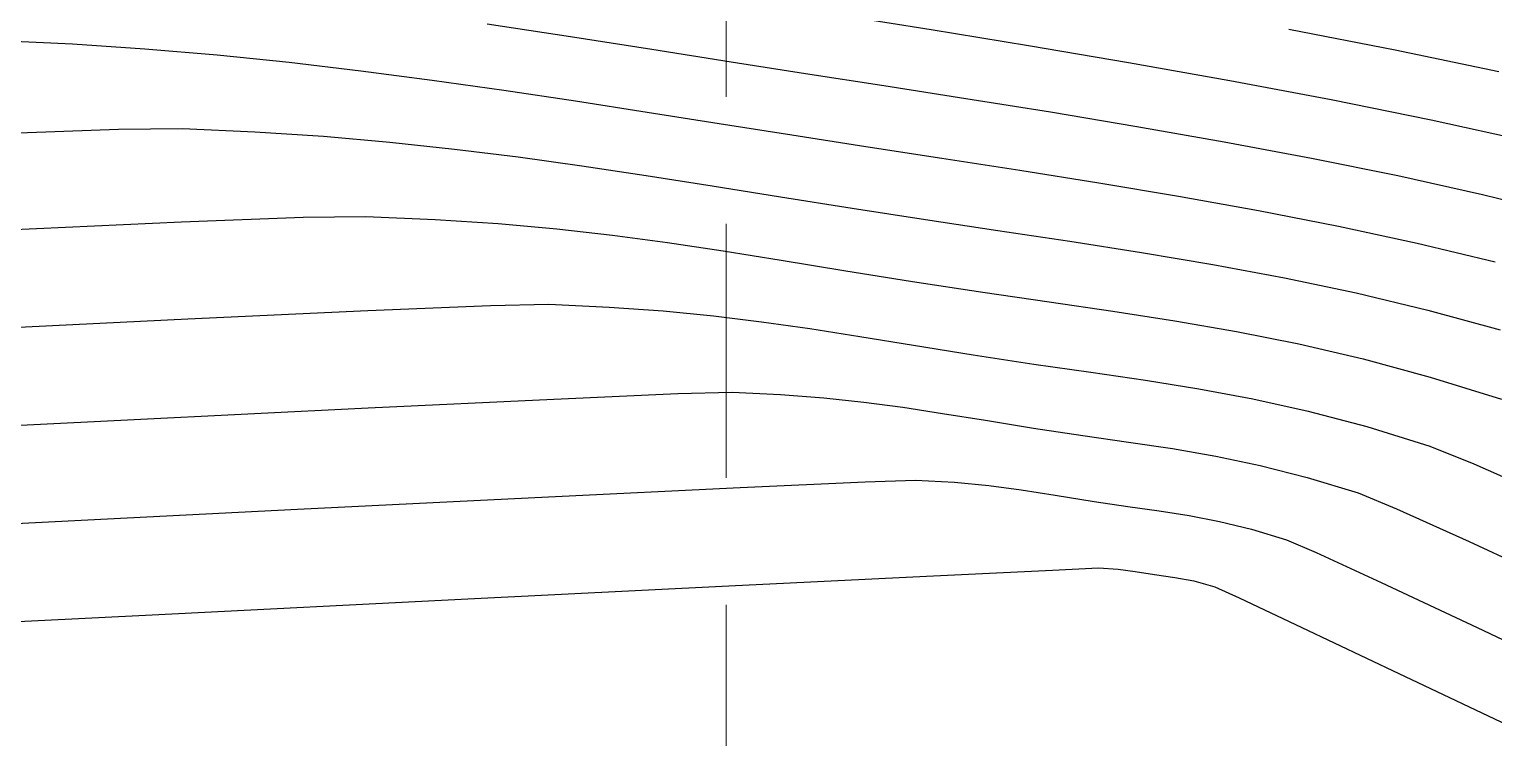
# Model space of a CAD drawing. Header units: inches. Extents: x 2547543 to 2548696, y 7125653 to 7126375.
# Drawn here: x 2548576.61 to 2548599.67, y 7125838.28 to 7125849.44 of the extents above; entities that cross this region are included whole.
import ezdxf

# ---------------------------------------------------------------- set-up
doc = ezdxf.new("R2010")
doc.units = ezdxf.units.IN
doc.header["$MEASUREMENT"] = 0
doc.linetypes.add('HIDDEN', pattern=[0.375, 0.25, -0.125])
for name, color, linetype in [('CONT-MJR', 6, 'Continuous'), ('CONT-MNR', 14, 'Continuous'), ('GRID', 254, 'HIDDEN')]:
    doc.layers.add(name, color=color, linetype=linetype)

msp = doc.modelspace()

# ---------------------------------------------------------------- linework, layer by layer
at = {"layer": 'CONT-MJR', "color": 35, "extrusion": (-0.1506591750528181, -0.9885857640955611, 0), "elevation": -7428480.937057748}
msp.add_lwpolyline([(1445919.070019429, 560), (1445920.3957631, 560)], dxfattribs=at)
at = {"layer": 'CONT-MJR', "color": 35, "extrusion": (-0.1546218903777145, -0.98797371980029, 0), "elevation": -7434218.918974884}
msp.add_lwpolyline([(1416122.836434022, 560), (1416124.135920828, 560)], dxfattribs=at)
at = {"layer": 'CONT-MJR', "color": 35, "extrusion": (-0.1568536213264138, -0.9876218615830605, 0), "elevation": -7437399.389577683}
msp.add_lwpolyline([(1399324.416813741, 560), (1399325.682234669, 560)], dxfattribs=at)
at = {"layer": 'CONT-MJR', "color": 35, "extrusion": (-0.155353541313913, -0.9878589358816502, 0), "elevation": -7435265.659801565}
msp.add_lwpolyline([(1410619.230418901, 560), (1410620.411770095, 560)], dxfattribs=at)
at = {"layer": 'CONT-MJR', "color": 35}
for points, elevation in [([(2548588.829764043, 7125848.746270776), (2548590.066037331, 7125848.554114361)], 560), ([(2548592.69069559, 7125848.137891542), (2548594.051238971, 7125847.910814127)], 560), ([(2548594.051238971, 7125847.910814127), (2548595.425364126, 7125847.669085365)], 560), ([(2548596.799150259, 7125847.411199749), (2548598.158676575, 7125847.135651777)], 560), ([(2548581.944920624, 7125843.478398532), (2548584.871168161, 7125843.617496946)], 555), ([(2548584.871168161, 7125843.617496946), (2548586.820130425, 7125843.70197352)], 555), ([(2548587.676576754, 7125843.725318536), (2548588.439627242, 7125843.689042555)], 555), ([(2548589.750080768, 7125843.569610487), (2548590.362854554, 7125843.487616887)], 555), ([(2548590.990906855, 7125843.391546571), (2548591.666923043, 7125843.281980781)], 555), ([(2548591.666923043, 7125843.281980781), (2548592.423588494, 7125843.159500762)], 555), ([(2548592.423588494, 7125843.159500762), (2548593.197298047, 7125843.042506975)], 555), ([(2548593.197298047, 7125843.042506975), (2548593.918025851, 7125842.939533042)], 555), ([(2548595.292753558, 7125842.718768694), (2548595.992862133, 7125842.572540255)], 555), ([(2548596.732206305, 7125842.383455626), (2548597.533840409, 7125842.137295794)], 555)]:
    msp.add_lwpolyline(points, dxfattribs=dict(at, elevation=elevation))
at = {"layer": 'CONT-MJR', "color": 35, "extrusion": (-0.1547322973221469, -0.9879564343458729, 0), "elevation": -7434377.125061882}
msp.add_lwpolyline([(1415297.037103741, 560.0000000000009), (1415298.344466498, 560.0000000000009)], dxfattribs=at)
at = {"layer": 'CONT-MJR', "color": 35, "extrusion": (-0.1584563352662911, -0.9873659857489404, 0), "elevation": -7439660.728820615}
msp.add_lwpolyline([(1387256.602628809, 560), (1387257.952726778, 560)], dxfattribs=at)
at = {"layer": 'CONT-MJR', "color": 35, "extrusion": (-0.1844963619591469, -0.9828331966431738, 0), "elevation": -7473726.227484885}
msp.add_lwpolyline([(1190151.218039476, 560), (1190152.615821051, 560)], dxfattribs=at)
at = {"layer": 'CONT-MJR', "color": 35, "extrusion": (-0.2161345549714727, -0.9763635870654351, 0), "elevation": -7508257.799071603}
msp.add_lwpolyline([(948216.6407349829, 560), (948218.0043107276, 560)], dxfattribs=at)
at = {"layer": 'CONT-MJR', "color": 35, "extrusion": (-0.2376241423644335, -0.971357177852497, 0), "elevation": -7527351.245267646}
msp.add_lwpolyline([(782327.1639066432, 560), (782328.4911674364, 560)], dxfattribs=at)
at = {"layer": 'CONT-MJR', "color": 35, "extrusion": (0.02724788154990173, -0.9996287075464783, 0), "elevation": -7053754.33818745}
msp.add_lwpolyline([(2741804.694211453, 555), (2741805.550975892, 555)], dxfattribs=at)
at = {"layer": 'CONT-MJR', "color": 35, "extrusion": (-0.07635808229253915, -0.9970804597767453, 0), "elevation": -7299644.827570639}
msp.add_lwpolyline([(1997031.974353546, 555), (1997032.656618326, 555)], dxfattribs=at)
at = {"layer": 'CONT-MJR', "color": 35, "extrusion": (-0.106246529072051, -0.9943398187039187, 0), "elevation": -7356288.818093665}
msp.add_lwpolyline([(1777067.490296582, 555.0000000000009), (1777068.124064469, 555.0000000000009)], dxfattribs=at)
at = {"layer": 'CONT-MJR', "color": 35, "extrusion": (0.05038939683954863, -0.9987296474452666, 0), "elevation": -6988369.641847954}
msp.add_lwpolyline([(2904402.968367762, 555), (2904407.509262389, 555)], dxfattribs=at)
at = {"layer": 'CONT-MJR', "color": 35, "extrusion": (0.04935782540996506, -0.9987811597496219, 0), "elevation": -6991365.750868783}
msp.add_lwpolyline([(2897187.976045186, 555.0000000000005), (2897191.768970301, 555.0000000000005)], dxfattribs=at)
at = {"layer": 'CONT-MJR', "color": 35, "extrusion": (-0.1512067006105431, -0.9885021667606367, 0), "elevation": -7429275.667481531}
msp.add_lwpolyline([(1441811.813037329, 555.0000000000009), (1441812.448394864, 555.0000000000009)], dxfattribs=at)
at = {"layer": 'CONT-MJR', "color": 35, "extrusion": (-0.1477145727331858, -0.9890300324066265, 0), "elevation": -7424137.135082481}
msp.add_lwpolyline([(1468045.080159527, 555.0000000000009), (1468045.77862203, 555.0000000000009)], dxfattribs=at)
at = {"layer": 'CONT-MJR', "color": 35, "extrusion": (-0.1694489522352751, -0.9855389655342743, 0), "elevation": -7454652.463644087}
msp.add_lwpolyline([(1304272.691934409, 555.0000000000009), (1304273.385897143, 555.0000000000009)], dxfattribs=at)
at = {"layer": 'CONT-MJR', "color": 35, "extrusion": (-0.2477718459437055, -0.9688184104142781, 0), "elevation": -7535117.807707025}
msp.add_lwpolyline([(703543.5504903484, 555.0000000000005), (703544.313630441, 555.0000000000005)], dxfattribs=at)
at = {"layer": 'CONT-MJR', "color": 35, "extrusion": (0.3807094529549759, 0.9246947130976381, 0), "elevation": 7559503.723636581}
msp.add_lwpolyline([(356200.7965774932, 555.0000000000009), (356200.1445182119, 555.0000000000009)], dxfattribs=at)
at = {"layer": 'CONT-MJR', "color": 35, "extrusion": (-0.4114754870160329, -0.9114208268329831, 0), "elevation": -7543326.365946021}
msp.add_lwpolyline([(-609263.8405925953, 555), (-609262.5822259411, 555)], dxfattribs=at)
at = {"layer": 'CONT-MJR', "color": 35, "extrusion": (0.421314380907497, 0.9069146555440224, 0), "elevation": 7536291.502073312}
msp.add_lwpolyline([(690857.4042844744, 555.0000000000009), (690855.6104745436, 555.0000000000009)], dxfattribs=at)
at = {"layer": 'CONT-MNR', "color": 35}
for points, elevation in [([(2548589.349442921, 7125849.667874838), (2548590.813124187, 7125849.434807409)], 561), ([(2548596.444299335, 7125849.440659753), (2548598.115763869, 7125849.115447382)], 562), ([(2548577.288084927, 7125849.210453891), (2548578.430938139, 7125849.134219434)], 559), ([(2548592.34327331, 7125849.184872123), (2548593.917613989, 7125848.917956192)], 561), ([(2548593.917613989, 7125848.917956192), (2548595.513869928, 7125848.633946826)], 561), ([(2548582.953746608, 7125848.640146411), (2548584.080099292, 7125848.48126019)], 559), ([(2548597.109764826, 7125848.332731234), (2548598.683022384, 7125848.01419663)], 561), ([(2548578.011455126, 7125847.867575449), (2548579.022082146, 7125847.878586005)], 558), ([(2548579.022082146, 7125847.878586005), (2548580.159491877, 7125847.827297327)], 558), ([(2548580.159491877, 7125847.827297327), (2548581.243763739, 7125847.75522967)], 558), ([(2548582.287915346, 7125847.66397498), (2548583.304964309, 7125847.55512521)], 558), ([(2548586.32367145, 7125847.1389249), (2548587.362485955, 7125846.975614294)], 558), ([(2548588.439285875, 7125846.802668353), (2548589.567088823, 7125846.621679024)], 558), ([(2548579.006740187, 7125846.407726333), (2548580.919026671, 7125846.48003153)], 557), ([(2548581.906913682, 7125846.494163516), (2548582.998717372, 7125846.445492227)], 557), ([(2548582.998717372, 7125846.445492227), (2548583.991699337, 7125846.379315932)], 557), ([(2548583.991699337, 7125846.379315932), (2548584.913760652, 7125846.296130797)], 557), ([(2548584.913760652, 7125846.296130797), (2548585.7928024, 7125846.196432988)], 557), ([(2548591.860361541, 7125846.272110171), (2548592.994152604, 7125846.101624077)], 558), ([(2548592.994152604, 7125846.101624077), (2548594.122638502, 7125845.924896356)], 558), ([(2548596.373469905, 7125845.525394469), (2548597.500702959, 7125845.288959526)], 558), ([(2548592.668185737, 7125845.146895727), (2548593.670782086, 7125845.001312611)], 557), ([(2548581.938954174, 7125845.01261164), (2548583.869578548, 7125845.091002526)], 556), ([(2548583.869578548, 7125845.091002526), (2548584.791745218, 7125845.109741027)], 556), ([(2548584.791745218, 7125845.109741027), (2548585.738557689, 7125845.066310738)], 556), ([(2548588.140755353, 7125844.835478243), (2548588.898112972, 7125844.726846607)], 556), ([(2548594.648966725, 7125844.850309039), (2548595.620365283, 7125844.682430257)], 557), ([(2548595.620365283, 7125844.682430257), (2548596.602603394, 7125844.486221511)], 557), ([(2548596.602603394, 7125844.486221511), (2548597.613306688, 7125844.250228047)], 557), ([(2548595.026711737, 7125843.779911363), (2548595.873737711, 7125843.622027364)], 556), ([(2548598.670100798, 7125843.962995111), (2548599.790611355, 7125843.613067951)], 557), ([(2548595.873737711, 7125843.622027364), (2548596.747510319, 7125843.427546997)], 556), ([(2548599.357375235, 7125842.598924497), (2548600.533601196, 7125842.078890922)], 556), ([(2548589.770682303, 7125842.312944513), (2548590.561408289, 7125842.340896044)], 554), ([(2548591.717443489, 7125842.257272337), (2548592.227139388, 7125842.189235811)], 554), ([(2548592.762185424, 7125842.104976951), (2548593.37575505, 7125842.005441341)], 554), ([(2548593.37575505, 7125842.005441341), (2548593.9074901, 7125841.925555052)], 554), ([(2548593.9074901, 7125841.925555052), (2548594.399571755, 7125841.855069838)], 554), ([(2548594.873704541, 7125841.780599199), (2548595.351592982, 7125841.688756633)], 554), ([(2548596.875674227, 7125841.197489885), (2548597.896762821, 7125840.727492292)], 554), ([(2548592.72123418, 7125840.923915507), (2548593.446239825, 7125840.956473554)], 553), ([(2548593.446239825, 7125840.956473554), (2548593.754063444, 7125840.936200108)], 553), ([(2548593.754063444, 7125840.936200108), (2548594.022250211, 7125840.900712414)], 553), ([(2548595.277069464, 7125840.661523637), (2548595.658150899, 7125840.486852795)], 553), ([(2548597.896762821, 7125840.727492292), (2548599.407564279, 7125840.019107297)], 554), ([(2548595.658150899, 7125840.486852795), (2548596.647171182, 7125840.020712639)], 553), ([(2548598.176702178, 7125839.295415688), (2548600.179315755, 7125838.34327446)], 553)]:
    msp.add_lwpolyline(points, dxfattribs=dict(at, elevation=elevation))
at = {"layer": 'CONT-MNR', "color": 35, "extrusion": (-0.1612041585173809, -0.9869210805716448, 0), "elevation": -7443494.461625785}
msp.add_lwpolyline([(1366541.437363806, 561), (1366542.98779084, 561)], dxfattribs=at)
at = {"layer": 'CONT-MNR', "color": 35, "extrusion": (-0.04561898343422117, -0.9989589122433556, 0), "elevation": -7234694.081171174}
msp.add_lwpolyline([(2220848.846353302, 559), (2220849.998386985, 559)], dxfattribs=at)
at = {"layer": 'CONT-MNR', "color": 35, "extrusion": (-0.08550788553248324, -0.996337493779976, 0), "elevation": -7317674.220185617}
msp.add_lwpolyline([(1929927.954492029, 559), (1929929.095101962, 559)], dxfattribs=at)
at = {"layer": 'CONT-MNR', "color": 35, "extrusion": (-0.2031305712526374, -0.97915165884687, 0), "elevation": -7494985.173231318}
msp.add_lwpolyline([(1047986.271303272, 562.0000000000009), (1047987.940693518, 562.0000000000009)], dxfattribs=at)
at = {"layer": 'CONT-MNR', "color": 35, "extrusion": (-0.1023646495667953, -0.9947469419500958, 0), "elevation": -7349300.992350699}
msp.add_lwpolyline([(1805756.691451901, 559.0000000000009), (1805757.828999509, 559.0000000000009)], dxfattribs=at)
at = {"layer": 'CONT-MNR', "color": 35, "extrusion": (-0.1170471352574086, -0.9931263606047491, 0), "elevation": -7375172.474164388}
msp.add_lwpolyline([(1697002.471856742, 559.0000000000005), (1697003.607937651, 559.0000000000005)], dxfattribs=at)
at = {"layer": 'CONT-MNR', "color": 35, "extrusion": (-0.1294977633983772, -0.9915797140294964, 0), "elevation": -7395882.74915927}
msp.add_lwpolyline([(1604340.559143785, 559), (1604341.695242183, 559)], dxfattribs=at)
at = {"layer": 'CONT-MNR', "color": 35, "extrusion": (-0.1854693057890144, -0.9826500580624525, 0), "elevation": -7474901.814586554}
msp.add_lwpolyline([(1182751.330386277, 561.0000000000009), (1182752.954458738, 561.0000000000009)], dxfattribs=at)
at = {"layer": 'CONT-MNR', "color": 35, "extrusion": (-0.1475744894581952, -0.9890509441182254, 0), "elevation": -7423933.162495754}
msp.add_lwpolyline([(1469086.039008455, 559.0000000000005), (1469087.179226339, 559.0000000000005)], dxfattribs=at)
at = {"layer": 'CONT-MNR', "color": 35, "extrusion": (-0.1531796310031426, -0.9881983609811045, 0), "elevation": -7432142.965215675}
msp.add_lwpolyline([(1426972.910032476, 559.0000000000009), (1426974.054210449, 559.0000000000009)], dxfattribs=at)
at = {"layer": 'CONT-MNR', "color": 35, "extrusion": (0.1565066170954185, 0.9876769101307109, 0), "elevation": 7436906.296947658}
msp.add_lwpolyline([(-1401937.494047041, 559.0000000000005), (-1401938.643386813, 559.0000000000005)], dxfattribs=at)
at = {"layer": 'CONT-MNR', "color": 35, "extrusion": (-0.1575791967646831, -0.9875063527628556, 0), "elevation": -7438424.494185846}
msp.add_lwpolyline([(1393860.923369694, 559.0000000000009), (1393862.079046556, 559.0000000000009)], dxfattribs=at)
at = {"layer": 'CONT-MNR', "color": 35, "extrusion": (0.2146976587448189, 0.9766805595124198, 0), "elevation": 7506855.395831068}
msp.add_lwpolyline([(-959263.9024874861, 561.0000000000009), (-959265.4673224818, 561.0000000000009)], dxfattribs=at)
at = {"layer": 'CONT-MNR', "color": 35, "extrusion": (0.03623349959096213, -0.9993433511598463, 0), "elevation": -7028824.787502499}
msp.add_lwpolyline([(2805097.035883749, 558.0000000000009), (2805098.896454917, 558.0000000000009)], dxfattribs=at)
at = {"layer": 'CONT-MNR', "color": 35, "extrusion": (-0.08706414697783205, -0.9962027074401186, 0), "elevation": -7320678.878557884}
msp.add_lwpolyline([(1918497.678865572, 558), (1918498.72699724, 558)], dxfattribs=at)
at = {"layer": 'CONT-MNR', "color": 35, "extrusion": (-0.1543973122563148, -0.9880088410373797, 0), "elevation": -7433895.83450718}
msp.add_lwpolyline([(1417816.339588754, 559.0000000000009), (1417817.518413898, 559.0000000000009)], dxfattribs=at)
at = {"layer": 'CONT-MNR', "color": 35, "extrusion": (-0.123530491188438, -0.9923407770250818, 0), "elevation": -7386096.84731213}
msp.add_lwpolyline([(1648803.688542886, 558.0000000000005), (1648804.699248032, 558.0000000000005)], dxfattribs=at)
at = {"layer": 'CONT-MNR', "color": 35, "extrusion": (-0.1513067370085014, -0.9884868594654358, 0), "elevation": -7429425.512482799}
msp.add_lwpolyline([(1441058.759486983, 559), (1441059.972761961, 559)], dxfattribs=at)
at = {"layer": 'CONT-MNR', "color": 35, "extrusion": (-0.1376767979069954, -0.9904772078741017, 0), "elevation": -7408870.393184533}
msp.add_lwpolyline([(1543250.812774829, 558), (1543251.82430392, 558)], dxfattribs=at)
at = {"layer": 'CONT-MNR', "color": 35, "extrusion": (-0.148346477521856, -0.9889354491607921, 0), "elevation": -7425076.644760881}
msp.add_lwpolyline([(1463292.013116404, 558.0000000000009), (1463293.038306374, 558.0000000000009)], dxfattribs=at)
at = {"layer": 'CONT-MNR', "color": 35, "extrusion": (-0.1521636728372233, -0.9883553089191592, 0), "elevation": -7430672.082285902}
msp.add_lwpolyline([(1434618.310270682, 559.0000000000009), (1434619.550864058, 559.0000000000009)], dxfattribs=at)
at = {"layer": 'CONT-MNR', "color": 35, "extrusion": (-0.1567245922005853, -0.9876423452847495, 0), "elevation": -7437215.535890091}
msp.add_lwpolyline([(1400302.082730551, 559), (1400303.343522677, 559)], dxfattribs=at)
at = {"layer": 'CONT-MNR', "color": 35, "extrusion": (-0.1585787102080358, -0.9873463387630279, 0), "elevation": -7439830.618753895}
msp.add_lwpolyline([(1386330.778835483, 558), (1386331.869435486, 558)], dxfattribs=at)
at = {"layer": 'CONT-MNR', "color": 35, "extrusion": (0.1648813727955062, 0.986313405011343, 0), "elevation": 7448534.02839762}
msp.add_lwpolyline([(-1338792.444320089, 559.0000000000009), (-1338793.718256244, 559.0000000000009)], dxfattribs=at)
at = {"layer": 'CONT-MNR', "color": 35, "extrusion": (-0.1766418999318044, -0.9842751846859101, 0), "elevation": -7463982.799794419}
msp.add_lwpolyline([(1249795.405901558, 559), (1249796.686044458, 559)], dxfattribs=at)
at = {"layer": 'CONT-MNR', "color": 35, "extrusion": (-0.153150368175942, -0.988202896538749, 0), "elevation": -7432099.702363092}
msp.add_lwpolyline([(1427197.558610176, 558.0000000000009), (1427198.724092204, 558.0000000000009)], dxfattribs=at)
at = {"layer": 'CONT-MNR', "color": 35, "extrusion": (-0.1921189557417199, -0.9813716456290711, 0), "elevation": -7482737.387929192}
msp.add_lwpolyline([(1132109.612785463, 559), (1132110.892371484, 559)], dxfattribs=at)
at = {"layer": 'CONT-MNR', "color": 35, "extrusion": (0.04531201735640555, -0.9989728830569391, 0), "elevation": -7003046.073959727}
msp.add_lwpolyline([(2868845.052494005, 557.0000000000009), (2868847.79416761, 557.0000000000009)], dxfattribs=at)
at = {"layer": 'CONT-MNR', "color": 35, "extrusion": (0.01430380161719819, -0.9998976953965321, 0), "elevation": -7088663.077261887}
msp.add_lwpolyline([(2650246.881871325, 557.0000000000009), (2650247.869859413, 557.0000000000009)], dxfattribs=at)
at = {"layer": 'CONT-MNR', "color": 35, "extrusion": (-0.1482081510928148, -0.988956189095174, 0), "elevation": -7424871.860858509}
msp.add_lwpolyline([(1464336.038533317, 558.0000000000009), (1464337.192821056, 558.0000000000009)], dxfattribs=at)
at = {"layer": 'CONT-MNR', "color": 35, "extrusion": (0.2115247147099205, 0.9773726490274255, 0), "elevation": 7503698.616032217}
msp.add_lwpolyline([(-983636.6041866448, 559.0000000000009), (-983637.8766899807, 559.0000000000009)], dxfattribs=at)
at = {"layer": 'CONT-MNR', "color": 35, "extrusion": (-0.1327549840531071, -0.9911488859949646, 0), "elevation": -7401111.985647473}
msp.add_lwpolyline([(1580036.371226338, 557.0000000000009), (1580037.242864565, 557.0000000000009)], dxfattribs=at)
at = {"layer": 'CONT-MNR', "color": 35, "extrusion": (-0.1480412317203767, -0.9889811897658689, 0), "elevation": -7424623.64280539}
msp.add_lwpolyline([(1465585.233150549, 557.0000000000005), (1465586.119624284, 557.0000000000005)], dxfattribs=at)
at = {"layer": 'CONT-MNR', "color": 35, "extrusion": (-0.2351685037764039, -0.9719546156233673, 0), "elevation": -7525349.068529804}
msp.add_lwpolyline([(801347.4836052866, 559), (801348.7428147432, 559)], dxfattribs=at)
at = {"layer": 'CONT-MNR', "color": 35, "extrusion": (-0.1574410381781525, -0.987528389210855, 0), "elevation": -7438227.439409994}
msp.add_lwpolyline([(1394901.957468139, 557.0000000000009), (1394902.886443475, 557.0000000000009)], dxfattribs=at)
at = {"layer": 'CONT-MNR', "color": 35, "extrusion": (-0.1662701639108888, -0.9860802363870023, 0), "elevation": -7450410.996592589}
msp.add_lwpolyline([(1328302.724969642, 558), (1328303.866483758, 558)], dxfattribs=at)
at = {"layer": 'CONT-MNR', "color": 35, "extrusion": (-0.1609480728516325, -0.9869628756165784, 0), "elevation": -7443135.664803006}
msp.add_lwpolyline([(1368471.036718535, 557), (1368472.035716865, 557)], dxfattribs=at)
at = {"layer": 'CONT-MNR', "color": 35, "extrusion": (-0.1594354269594008, -0.9872083592789689, 0), "elevation": -7441029.830146391}
msp.add_lwpolyline([(1379876.553925452, 557), (1379877.650411397, 557)], dxfattribs=at)
at = {"layer": 'CONT-MNR', "color": 35, "extrusion": (-0.1832130333054299, -0.9830732345186819, 0), "elevation": -7472164.08158466}
msp.add_lwpolyline([(1199907.96219525, 558.0000000000005), (1199909.106776196, 558.0000000000005)], dxfattribs=at)
at = {"layer": 'CONT-MNR', "color": 35, "extrusion": (-0.151370435534591, -0.9884771070925559, 0), "elevation": -7429516.370320247}
msp.add_lwpolyline([(1440581.051651302, 557.0000000000005), (1440582.168820995, 557.0000000000005)], dxfattribs=at)
at = {"layer": 'CONT-MNR', "color": 35, "extrusion": (-0.1436343358321988, -0.9896308289306892, 0), "elevation": -7418021.45475582}
msp.add_lwpolyline([(1498648.78432669, 557.0000000000005), (1498649.839905864, 557.0000000000005)], dxfattribs=at)
at = {"layer": 'CONT-MNR', "color": 35, "extrusion": (0.232063830683655, 0.9727005595189241, 0), "elevation": 7522750.99850014}
msp.add_lwpolyline([(-825371.2603072748, 558), (-825372.4237722049, 558)], dxfattribs=at)
at = {"layer": 'CONT-MNR', "color": 35, "extrusion": (0.04643252881748722, -0.99892142847554, 0), "elevation": -6999822.174769106}
msp.add_lwpolyline([(2876701.279333133, 556), (2876704.114944102, 556)], dxfattribs=at)
at = {"layer": 'CONT-MNR', "color": 35, "extrusion": (-0.07079039398725624, -0.9974912130535933, 0), "elevation": -7288383.227769065}
msp.add_lwpolyline([(2037750.500188715, 556), (2037751.355566191, 556)], dxfattribs=at)
at = {"layer": 'CONT-MNR', "color": 35, "extrusion": (-0.09711063473931263, -0.9952735928479806, 0), "elevation": -7339660.222575585}
msp.add_lwpolyline([(1844545.60233109, 556), (1844546.396546934, 556)], dxfattribs=at)
at = {"layer": 'CONT-MNR', "color": 35, "extrusion": (-0.1218958859853984, -0.9925428922620094, 0), "elevation": -7383369.052245134}
msp.add_lwpolyline([(1660971.110592046, 556), (1660971.87479488, 556)], dxfattribs=at)
at = {"layer": 'CONT-MNR', "color": 35, "extrusion": (-0.1525641006138967, -0.9882935774373285, 0), "elevation": -7431250.749824281}
msp.add_lwpolyline([(1431610.622592072, 557), (1431611.612363392, 557)], dxfattribs=at)
at = {"layer": 'CONT-MNR', "color": 35, "extrusion": (-0.2630068915232066, -0.9647939546925552, 0), "elevation": -7545271.200419399}
msp.add_lwpolyline([(584726.2055698095, 558), (584727.3857354727, 558)], dxfattribs=at)
at = {"layer": 'CONT-MNR', "color": 35, "extrusion": (0.04915824865105375, -0.9987910024572515, 0), "elevation": -6991946.066576612}
msp.add_lwpolyline([(2895788.302688181, 556.0000000000009), (2895791.935030906, 556.0000000000009)], dxfattribs=at)
at = {"layer": 'CONT-MNR', "color": 35, "extrusion": (-0.1550996341662778, -0.9878988326146999, 0), "elevation": -7434898.892782937}
msp.add_lwpolyline([(1412532.087000981, 556), (1412532.883664176, 556)], dxfattribs=at)
at = {"layer": 'CONT-MNR', "color": 35, "extrusion": (-0.1606526876943914, -0.9870109999065707, 0), "elevation": -7442724.789813856}
msp.add_lwpolyline([(1370699.965867054, 556.0000000000009), (1370700.824519244, 556.0000000000009)], dxfattribs=at)
at = {"layer": 'CONT-MNR', "color": 35, "extrusion": (-0.1596036293522039, -0.9871811796714949, 0), "elevation": -7441263.844190772}
msp.add_lwpolyline([(1378609.969638472, 556.0000000000005), (1378610.920616049, 556.0000000000005)], dxfattribs=at)
at = {"layer": 'CONT-MNR', "color": 35, "extrusion": (-0.1502913177677546, -0.9886417550375018, 0), "elevation": -7427938.39897381}
msp.add_lwpolyline([(1448691.413087373, 556.0000000000005), (1448692.381451853, 556.0000000000005)], dxfattribs=at)
at = {"layer": 'CONT-MNR', "color": 35, "extrusion": (-0.2622812981908603, -0.9649914614230103, 0), "elevation": -7544828.347484527}
msp.add_lwpolyline([(590399.2547883277, 557), (590400.3499214477, 557)], dxfattribs=at)
at = {"layer": 'CONT-MNR', "color": 35, "extrusion": (-0.1417987359263242, -0.9898955088743946, 0), "elevation": -7415228.323658638}
msp.add_lwpolyline([(1512404.503774338, 556), (1512405.410114186, 556)], dxfattribs=at)
at = {"layer": 'CONT-MNR', "color": 35, "extrusion": (-0.1439358725328055, -0.9895870171936473, 0), "elevation": -7418476.752146108}
msp.add_lwpolyline([(1496390.288126613, 556), (1496391.155893195, 556)], dxfattribs=at)
at = {"layer": 'CONT-MNR', "color": 35, "extrusion": (-0.1579556802284745, -0.9874462026275457, 0), "elevation": -7438952.442061752}
msp.add_lwpolyline([(1391032.126987423, 556.0000000000009), (1391032.979704209, 556.0000000000009)], dxfattribs=at)
at = {"layer": 'CONT-MNR', "color": 35, "extrusion": (-0.2562403197116998, -0.9666131069637148, 0), "elevation": -7540986.900636414}
msp.add_lwpolyline([(637578.6224184097, 556.0000000000009), (637579.5765249147, 556.0000000000009)], dxfattribs=at)
at = {"layer": 'CONT-MNR', "color": 35, "extrusion": (-0.2962926381206801, -0.9550972058358708, 0), "elevation": -7561003.640453396}
msp.add_lwpolyline([(322823.6376446425, 556), (322824.6767678899, 556)], dxfattribs=at)
at = {"layer": 'CONT-MNR', "color": 35, "extrusion": (-0.3693126094087587, -0.9293052224816633, 0), "elevation": -7563312.620772577}
msp.add_lwpolyline([(-263237.5796539364, 556), (-263236.8316226797, 556)], dxfattribs=at)
at = {"layer": 'CONT-MNR', "color": 35, "extrusion": (0.04846451561238339, -0.9988249049390275, 0), "elevation": -6993952.606994919}
msp.add_lwpolyline([(2890940.438584559, 554.0000000000009), (2890943.462079965, 554.0000000000009)], dxfattribs=at)
at = {"layer": 'CONT-MNR', "color": 35, "extrusion": (0.04598508163228583, -0.9989421265855556, 0), "elevation": -7001106.965154091}
msp.add_lwpolyline([(2873574.15639561, 554.0000000000009), (2873576.125779124, 554.0000000000009)], dxfattribs=at)
at = {"layer": 'CONT-MNR', "color": 35, "extrusion": (-0.05288346202032322, -0.9986006906890987, 0), "elevation": -7250649.375520003}
msp.add_lwpolyline([(2168185.082108449, 554), (2168185.70149114, 554)], dxfattribs=at)
at = {"layer": 'CONT-MNR', "color": 35, "extrusion": (-0.09421493245724023, -0.9955518803669037, 0), "elevation": -7334261.054945436}
msp.add_lwpolyline([(1865893.989697672, 554), (1865894.52961852, 554)], dxfattribs=at)
at = {"layer": 'CONT-MNR', "color": 35, "extrusion": (-0.1555624963915106, -0.9878260523576209, 0), "elevation": -7435557.928654004}
msp.add_lwpolyline([(1409051.998954949, 554.0000000000005), (1409052.54059488, 554.0000000000005)], dxfattribs=at)
at = {"layer": 'CONT-MNR', "color": 35, "extrusion": (0.04954118820832614, -0.9987720814434629, 0), "elevation": -6990832.203712861}
msp.add_lwpolyline([(2898474.058805994, 554), (2898478.012313636, 554)], dxfattribs=at)
at = {"layer": 'CONT-MNR', "color": 35, "extrusion": (0.05012170585405198, -0.9987431174242355, 0), "elevation": -6989146.314545489}
msp.add_lwpolyline([(2902532.159199863, 554.0000000000009), (2902536.91861368, 554.0000000000009)], dxfattribs=at)
at = {"layer": 'CONT-MNR', "color": 35, "extrusion": (-0.1551647517641196, -0.987888606984603, 0), "elevation": -7434990.001154503}
msp.add_lwpolyline([(1412047.888609417, 554.0000000000009), (1412048.368555012, 554.0000000000009)], dxfattribs=at)
at = {"layer": 'CONT-MNR', "color": 35, "extrusion": (0.2366519821642388, 0.9715944829699975, 0), "elevation": 7526558.613002596}
msp.add_lwpolyline([(-789856.6226978984, 554), (-789857.1407624122, 554)], dxfattribs=at)
at = {"layer": 'CONT-MNR', "color": 35, "extrusion": (0.289885903875185, 0.9570612115922719, 0), "elevation": 7558668.575941784}
msp.add_lwpolyline([(-373481.2135130642, 554.0000000000005), (-373481.7887253123, 554.0000000000005)], dxfattribs=at)
at = {"layer": 'CONT-MNR', "color": 35, "extrusion": (-0.3945750623623941, -0.9188637114184632, 0), "elevation": -7553289.660859902}
msp.add_lwpolyline([(-469866.5625325409, 554.0000000000009), (-469866.0507925698, 554.0000000000009)], dxfattribs=at)
at = {"layer": 'CONT-MNR', "color": 35, "extrusion": (0.04938859223812694, -0.998779638837685, 0), "elevation": -6991273.419250902}
msp.add_lwpolyline([(2897412.663973602, 553.0000000000009), (2897415.781415494, 553.0000000000009)], dxfattribs=at)
at = {"layer": 'CONT-MNR', "color": 35, "extrusion": (0.04861594405657869, -0.9988175458928861, 0), "elevation": -6993512.702889862}
msp.add_lwpolyline([(2892006.623028001, 553.0000000000005), (2892008.611016752, 553.0000000000005)], dxfattribs=at)
at = {"layer": 'CONT-MNR', "color": 35, "extrusion": (-0.1593226397203592, -0.9872265679531405, 0), "elevation": -7440868.183390865}
msp.add_lwpolyline([(1380731.947163161, 553), (1380732.256789549, 553)], dxfattribs=at)
at = {"layer": 'CONT-MNR', "color": 35, "extrusion": (-0.1453144758394938, -0.9893855179410568, 0), "elevation": -7420551.390399478}
msp.add_lwpolyline([(1486054.490918143, 553), (1486054.815101655, 553)], dxfattribs=at)
at = {"layer": 'CONT-MNR', "color": 35, "extrusion": (-0.1720886564587098, -0.9850814658282006, 0), "elevation": -7458117.933678467}
msp.add_lwpolyline([(1284296.982161863, 553.0000000000009), (1284297.284929008, 553.0000000000009)], dxfattribs=at)
at = {"layer": 'CONT-MNR', "color": 35, "extrusion": (-0.2647607863082929, -0.9643141220750707, 0), "elevation": -7546316.871102526}
msp.add_lwpolyline([(571002.8981063447, 553.0000000000005), (571003.2404793077, 553.0000000000005)], dxfattribs=at)
at = {"layer": 'CONT-MNR', "color": 35, "extrusion": (0.04971023490470691, -0.9987636820318002, 0), "elevation": -6990339.979075769}
msp.add_lwpolyline([(2899659.856961127, 553), (2899663.971051421, 553)], dxfattribs=at)
at = {"layer": 'CONT-MNR', "color": 35, "extrusion": (0.04987751371392387, -0.998755342226372, 0), "elevation": -6989854.226937507}
msp.add_lwpolyline([(2900825.626445481, 553), (2900830.6043788, 553)], dxfattribs=at)
at = {"layer": 'CONT-MNR', "color": 35, "extrusion": (0.04997217609292593, -0.9987506103209839, 0), "elevation": -6989579.253627989}
msp.add_lwpolyline([(2901482.406829821, 553.0000000000009), (2901488.115800613, 553.0000000000009)], dxfattribs=at)
at = {"layer": 'CONT-MNR', "color": 35, "extrusion": (-0.4284637396907175, -0.9035589763652647, 0), "elevation": -7530597.965267938}
msp.add_lwpolyline([(-750356.686026379, 553), (-750354.993241474, 553)], dxfattribs=at)
at = {"layer": 'CONT-MNR', "color": 35, "extrusion": (-0.4274918862589703, -0.9040191851851086, 0), "elevation": -7531401.655890967}
msp.add_lwpolyline([(-742256.0311583248, 554), (-742253.8858964616, 554)], dxfattribs=at)
at = {"layer": 'GRID', "color": 252, "linetype": 'HIDDEN', "lineweight": 0, "ltscale": 16}
msp.add_line((2548587.583313587, 7126356.376313465), (2548587.583313587, 7125726.296813901), dxfattribs=at)

doc.saveas('drawing.dxf')
